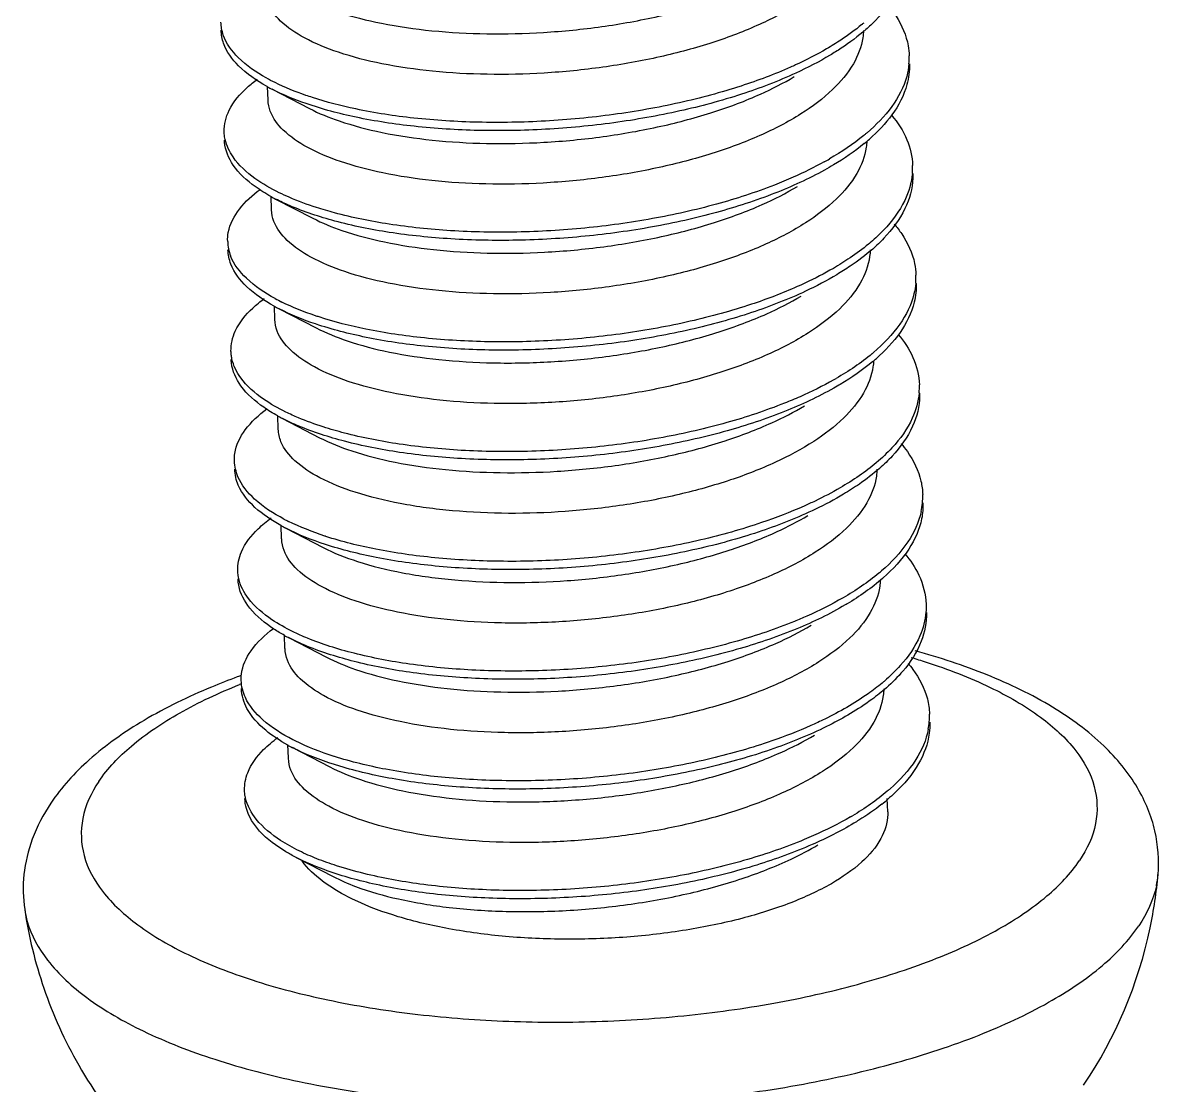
# Model space of a CAD drawing. Header units: millimetres. Extents: x 1860 to 2188, y -393 to -149.
# Drawn here: x 1987.602 to 1991.407, y -385.204 to -381.647 of the extents above; entities that cross this region are included whole.
import ezdxf

# ---------------------------------------------------------------- set-up
doc = ezdxf.new("R2010")
doc.units = ezdxf.units.MM
doc.layers.add('3_ALL_AXES', color=7, linetype='Continuous')

msp = doc.modelspace()

# ---------------------------------------------------------------- linework, layer by layer
at = {"color": 7, "linetype": 'Continuous'}
for p, q in [((1988.4373, -381.8695), (1988.5617, -381.9338)), ((1988.4486, -382.2368), (1988.5731, -382.3011)), ((1988.46, -382.6042), (1988.5845, -382.6684)), ((1988.4714, -382.9715), (1988.5958, -383.0358)), ((1988.4827, -383.3388), (1988.6072, -383.4031)), ((1988.4941, -383.7062), (1988.6185, -383.7705)), ((1988.5054, -384.0735), (1988.6299, -384.1378)), ((1988.6454, -384.103), (1988.6441, -384.1026)), ((1988.5168, -384.4409), (1988.6413, -384.5052))]:
    msp.add_line(p, q, dxfattribs=at)
for centre, radius, start, end in [((1989.9902, -381.1479), 0.6573, 309.8098, 310.6454), ((1990.3297, -381.7635), 0.2398, 355.029, 1.5475), ((1988.746, -381.2718), 0.6727, 241.1795, 242.6828), ((1989.9687, -381.4748), 0.7094, 309.2943, 309.6583), ((1989.9916, -381.5289), 0.675, 309.2749, 311.2868), ((1989.9844, -381.4937), 0.6848, 309.6561, 310.4125), ((1989.7413, -381.1308), 1.1224, 298.9944, 300.0086), ((1990.3623, -382.132), 0.2187, 354.9971, 2.0125), ((1988.7397, -381.6728), 0.6347, 241.0634, 242.7065), ((1988.4401, -382.3732), 0.1522, 182.224, 200.8463), ((1990.0143, -381.8841), 0.6553, 309.7847, 310.6531), ((1990.3517, -382.4985), 0.2405, 355.0973, 1.6106), ((1988.7784, -381.9585), 0.6957, 241.5147, 243.6309), ((1988.7698, -382.0038), 0.6756, 241.1855, 242.7007), ((1989.9986, -382.2186), 0.6978, 309.8343, 310.0216), ((1990.0047, -382.2259), 0.6883, 310.021, 310.3639), ((1990.0186, -382.2688), 0.6682, 310.0129, 311.3218), ((1989.768, -381.8728), 1.114, 299.5204, 300.0083), ((1990.3854, -382.8664), 0.2183, 354.9331, 1.9262), ((1988.7635, -382.4056), 0.6369, 241.0625, 242.6933), ((1990.3755, -383.2335), 0.2394, 347.949, 1.7008), ((1988.7941, -382.7351), 0.6793, 241.135, 242.7171), ((1988.808, -382.6792), 0.7113, 242.1977, 243.6144), ((1990.0278, -382.9615), 0.6873, 309.8519, 310.3853), ((1990.0338, -382.9685), 0.6781, 310.3856, 310.7638), ((1990.0468, -383.0104), 0.6593, 311.157, 311.4011), ((1988.7896, -383.1342), 0.6438, 241.0746, 242.6749), ((1990.0605, -383.3539), 0.6545, 309.7293, 310.6383), ((1990.4007, -383.9685), 0.2369, 349.4002, 1.8029), ((1988.7993, -383.5027), 0.6421, 241.1069, 242.7598), ((1988.8378, -383.3994), 0.7274, 242.8678, 243.608), ((1990.0533, -383.7266), 0.6839, 308.4144, 310.5674), ((1989.8288, -383.3698), 1.0824, 300.2176, 300.5929)]:
    msp.add_arc(centre, radius, start, end, dxfattribs=at)
for points, start_tangent, end_tangent in [([(1990.3713, -381.4169), (1990.303, -381.5019), (1990.2003, -381.5816), (1990.0689, -381.6522), (1989.9127, -381.7124), (1989.7359, -381.7607), (1989.5438, -381.7956), (1989.3472, -381.8152), (1989.1568, -381.8194), (1988.9738, -381.809), (1988.8042, -381.7839), (1988.6586, -381.7456), (1988.5448, -381.6972), (1988.465, -381.641), (1988.4201, -381.5778), (1988.4121, -381.5378)], (-0.500578, -0.865692), (-0.036739, 0.999325)), ([(1990.559, -381.4172), (1990.5587, -381.4383), (1990.5298, -381.5403), (1990.4565, -381.6394), (1990.4245, -381.6696)], (0.035122, -0.999383), (-0.751465, -0.659773)), ([(1988.5504, -381.5664), (1988.6578, -381.6108), (1988.8028, -381.6485), (1988.972, -381.6733), (1989.1552, -381.6836), (1989.3459, -381.6791), (1989.5401, -381.6596), (1989.7311, -381.625), (1989.9078, -381.5767), (1990.0647, -381.5163), (1990.1733, -381.4598)], (0.888445, -0.458983), (0.858197, 0.513321)), ([(1990.4971, -381.5862), (1990.5257, -381.6245), (1990.5661, -381.7241), (1990.5694, -381.757)], (0.646834, -0.762631), (0.027339, -0.999626)), ([(1988.2734, -381.6881), (1988.2654, -381.6444)], (-0.327292, 0.944923), (-0.03449, 0.999405)), ([(1990.411, -381.6529), (1990.341, -381.7046), (1990.2932, -381.7342)], (-0.768149, -0.640271), (-0.864419, -0.502772)), ([(1988.4217, -381.8612), (1988.4179, -381.8591), (1988.3245, -381.7908), (1988.2743, -381.7156), (1988.2662, -381.672)], (-0.876077, 0.482172), (-0.03449, 0.999405)), ([(1988.4469, -381.8472), (1988.4171, -381.8315), (1988.3237, -381.7632), (1988.2734, -381.6881)], (-0.895959, 0.444137), (-0.327292, 0.944923)), ([(1990.4245, -381.6696), (1990.3418, -381.7322), (1990.3048, -381.7554)], (-0.751465, -0.659773), (-0.858364, -0.513041)), ([(1990.4164, -381.6724), (1990.4142, -381.697), (1990.3826, -381.7842)], (-0.027272, -0.999628), (-0.500578, -0.865692)), ([(1990.2932, -381.7342), (1990.1894, -381.7878), (1990.1724, -381.7955)], (-0.864419, -0.502772), (-0.913637, -0.40653)), ([(1990.3048, -381.7554), (1990.1903, -381.8153), (1990.0079, -381.8861), (1989.8019, -381.9421), (1989.5805, -381.9816), (1989.3524, -382.0034), (1989.1267, -382.0073), (1988.9123, -381.9935), (1988.7178, -381.963), (1988.5508, -381.9174), (1988.4373, -381.8695)], (-0.858364, -0.513041), (-0.888425, 0.459022)), ([(1990.3826, -381.7842), (1990.3134, -381.8702), (1990.2073, -381.9518), (1990.0696, -382.0243), (1989.9094, -382.0844), (1989.7326, -382.1313), (1989.5417, -382.1647), (1989.3444, -382.1833), (1989.1522, -382.1865), (1988.9711, -382.1749), (1988.8073, -382.1495), (1988.6661, -382.1116), (1988.5538, -382.0632), (1988.4743, -382.0063), (1988.4308, -381.9432), (1988.4234, -381.9051)], (-0.500578, -0.865692), (-0.03551, 0.999369)), ([(1990.1724, -381.7955), (1990.0071, -381.8585), (1989.8011, -381.9145), (1989.5797, -381.954), (1989.3516, -381.9759), (1989.1259, -381.9798), (1988.9115, -381.9659), (1988.7169, -381.9354), (1988.5717, -381.8971)], (-0.913637, -0.40653), (-0.951093, 0.308904)), ([(1990.5686, -381.7843), (1990.5612, -381.8262), (1990.5112, -381.9273), (1990.4284, -382.0151)], (-0.08637, -0.996263), (-0.761363, -0.648325)), ([(1990.5703, -381.7846), (1990.5621, -381.8538), (1990.512, -381.9548), (1990.4369, -382.0361)], (0.027339, -0.999626), (-0.751182, -0.660095)), ([(1988.2764, -382.0118), (1988.293, -381.9398), (1988.3542, -381.8628), (1988.3873, -381.8358)], (-0.024134, 0.999709), (0.803157, 0.595768)), ([(1988.5717, -381.8971), (1988.5499, -381.8898), (1988.4469, -381.8472)], (-0.951093, 0.308904), (-0.895959, 0.444137)), ([(1988.5617, -381.9338), (1988.661, -381.9754), (1988.805, -382.014), (1988.973, -382.0396), (1989.1546, -382.0507), (1989.3466, -382.047), (1989.5452, -382.0278), (1989.7387, -381.9931), (1989.916, -381.9451), (1990.0721, -381.8854), (1990.1847, -381.8271)], (0.888203, -0.459452), (0.85821, 0.513299)), ([(1990.5109, -381.9565), (1990.5617, -382.0382), (1990.5809, -382.1243)], (0.640732, -0.767764), (0.03465, -0.9994)), ([(1988.2797, -382.0378), (1988.2767, -382.0187), (1988.2764, -382.0118)], (-0.224501, 0.974474), (-0.024134, 0.999709)), ([(1988.4326, -382.2283), (1988.3802, -382.1954), (1988.3067, -382.1234), (1988.2776, -382.0462), (1988.2772, -382.0393)], (-0.875057, 0.48402), (-0.024134, 0.999709)), ([(1988.4605, -382.2157), (1988.3793, -382.1678), (1988.3059, -382.0959), (1988.2797, -382.0378)], (-0.897872, 0.440256), (-0.224501, 0.974474)), ([(1990.418, -382.0238), (1990.3026, -382.1027)], (-0.773895, -0.633314), (-0.865897, -0.500223)), ([(1990.4276, -382.043), (1990.4257, -382.0637), (1990.394, -382.1516)], (-0.043027, -0.999074), (-0.500578, -0.865692)), ([(1990.4188, -382.0514), (1990.3161, -382.1228)], (-0.773895, -0.633314), (-0.858839, -0.512245)), ([(1990.3161, -382.1228), (1990.2861, -382.14), (1990.1193, -382.2176), (1989.9248, -382.2817), (1989.7105, -382.3301), (1989.4849, -382.3614), (1989.2568, -382.3748), (1989.0353, -382.3703), (1988.8292, -382.3485), (1988.6467, -382.3106), (1988.495, -382.2587), (1988.4486, -382.2368)], (-0.858839, -0.512245), (-0.888576, 0.458729)), ([(1990.2853, -382.1124), (1990.1817, -382.1638)], (-0.874615, -0.484818), (-0.914382, -0.404852)), ([(1990.394, -382.1516), (1990.3257, -382.2367), (1990.2228, -382.3165), (1990.0911, -382.3871), (1989.935, -382.4472), (1989.7581, -382.4955), (1989.5656, -382.5304), (1989.3686, -382.5499), (1989.1778, -382.5541), (1988.9949, -382.5435), (1988.8256, -382.5183), (1988.6802, -382.4799), (1988.5667, -382.4314), (1988.4873, -382.3753), (1988.4428, -382.3122), (1988.4348, -382.2725)], (-0.500578, -0.865692), (-0.036668, 0.999327)), ([(1990.5802, -382.1511), (1990.5546, -382.2414), (1990.4839, -382.3408), (1990.4412, -382.3813)], (-0.086859, -0.996221), (-0.75864, -0.65151)), ([(1990.5817, -382.1519), (1990.5817, -382.1669), (1990.5555, -382.269), (1990.4847, -382.3684), (1990.4474, -382.4042)], (0.03465, -0.9994), (-0.75139, -0.659858)), ([(1988.5731, -382.3011), (1988.6707, -382.3422), (1988.8128, -382.3806), (1988.9771, -382.4062), (1989.1567, -382.4178), (1989.3487, -382.4149), (1989.5471, -382.3964), (1989.7404, -382.3626), (1989.9177, -382.3155), (1990.0774, -382.2555), (1990.196, -382.1945)], (0.888194, -0.459469), (0.858234, 0.513259)), ([(1990.1817, -382.1638), (1990.1184, -382.1901), (1989.924, -382.2542), (1989.7097, -382.3026), (1989.484, -382.3339), (1989.2559, -382.3473), (1989.0344, -382.3428), (1988.8284, -382.3209), (1988.6459, -382.2831), (1988.5854, -382.2653)], (-0.914382, -0.404852), (-0.951957, 0.306233)), ([(1988.288, -382.3791), (1988.2901, -382.3489), (1988.3277, -382.2705), (1988.3967, -382.2045)], (-0.037731, 0.999288), (0.802692, 0.596394)), ([(1988.5854, -382.2653), (1988.4942, -382.2312), (1988.4605, -382.2157)], (-0.951957, 0.306233), (-0.897872, 0.440256)), ([(1990.5198, -382.3208), (1990.5446, -382.3535), (1990.5877, -382.4528), (1990.5921, -382.4917)], (0.646561, -0.762862), (0.028305, -0.999599)), ([(1990.4336, -382.3877), (1990.3715, -382.434), (1990.3157, -382.469)], (-0.768426, -0.639939), (-0.864576, -0.502502)), ([(1988.4442, -382.5958), (1988.3516, -382.5297), (1988.2987, -382.4549), (1988.2889, -382.4066)], (-0.876146, 0.482047), (-0.037731, 0.999288)), ([(1988.4466, -382.57), (1988.3508, -382.5022), (1988.2979, -382.4273)], (-0.878825, 0.477144), (-0.356402, 0.934333)), ([(1990.4474, -382.4042), (1990.3724, -382.4616), (1990.3275, -382.4901)], (-0.75139, -0.659858), (-0.858383, -0.51301)), ([(1990.4391, -382.4067), (1990.4372, -382.4298), (1990.4053, -382.5189)], (-0.025105, -0.999685), (-0.500578, -0.865692)), ([(1990.3275, -382.4901), (1990.2229, -382.5454), (1990.0422, -382.6169), (1989.8373, -382.6739), (1989.6166, -382.7144), (1989.3887, -382.7373), (1989.1626, -382.7423), (1988.9473, -382.7295), (1988.7513, -382.6999), (1988.5825, -382.6552), (1988.46, -382.6042)], (-0.858383, -0.51301), (-0.888532, 0.458815)), ([(1990.3157, -382.469), (1990.222, -382.5178), (1990.195, -382.5302)], (-0.864576, -0.502502), (-0.913663, -0.406472)), ([(1990.4053, -382.5189), (1990.3369, -382.6042), (1990.232, -382.6852), (1990.0955, -382.7576), (1989.9357, -382.818), (1989.7586, -382.8653), (1989.5691, -382.8988), (1989.3727, -382.9177), (1989.1803, -382.9213), (1988.9983, -382.91), (1988.8328, -382.8848), (1988.6915, -382.8472), (1988.5786, -382.799), (1988.4982, -382.7421), (1988.4538, -382.6787), (1988.4461, -382.6398)], (-0.500578, -0.865692), (-0.035714, 0.999362)), ([(1990.195, -382.5302), (1990.0413, -382.5894), (1989.8365, -382.6463), (1989.6157, -382.6868), (1989.3878, -382.7098), (1989.1617, -382.7147), (1988.9464, -382.7019), (1988.7505, -382.6723), (1988.5941, -382.6317)], (-0.913663, -0.406472), (-0.951085, 0.30893)), ([(1990.5913, -382.519), (1990.5855, -382.5548), (1990.5381, -382.6561), (1990.4505, -382.7503)], (-0.085318, -0.996354), (-0.761939, -0.647649)), ([(1990.593, -382.5192), (1990.5864, -382.5824), (1990.539, -382.6836), (1990.4598, -382.7706)], (0.028305, -0.999599), (-0.750912, -0.660402)), ([(1988.2991, -382.7464), (1988.3135, -382.6791), (1988.3721, -382.6019), (1988.4104, -382.5702)], (-0.021316, 0.999773), (0.803733, 0.59499)), ([(1988.5941, -382.6317), (1988.5816, -382.6276), (1988.4694, -382.5818)], (-0.951085, 0.30893), (-0.895845, 0.444367)), ([(1988.5845, -382.6684), (1988.6876, -382.7114), (1988.8293, -382.749), (1988.9952, -382.7742), (1989.1777, -382.7854), (1989.3704, -382.7817), (1989.5666, -382.7626), (1989.7562, -382.729), (1989.9336, -382.6814), (1990.0933, -382.6208), (1990.2074, -382.5618)], (0.888348, -0.45917), (0.858199, 0.513317)), ([(1990.5331, -382.6905), (1990.5818, -382.767), (1990.6036, -382.859)], (0.642545, -0.766248), (0.03358, -0.999436)), ([(1988.3023, -382.7724), (1988.2999, -382.758), (1988.2991, -382.7464)], (-0.221666, 0.975123), (-0.021316, 0.999773)), ([(1990.4456, -382.7545), (1990.3251, -382.8375)], (-0.767899, -0.640571), (-0.865941, -0.500147)), ([(1988.4554, -382.963), (1988.4086, -382.9341), (1988.3326, -382.8625), (1988.3008, -382.7856), (1988.3, -382.774)], (-0.875056, 0.484022), (-0.021316, 0.999773)), ([(1988.4829, -382.9502), (1988.4077, -382.9065), (1988.3317, -382.835), (1988.3023, -382.7724)], (-0.897587, 0.440837), (-0.221666, 0.975123)), ([(1990.4482, -382.7805), (1990.3388, -382.8574)], (-0.765801, -0.643077), (-0.858839, -0.512245)), ([(1990.4503, -382.7792), (1990.4484, -382.7985), (1990.4167, -382.8863)], (-0.04988, -0.998755), (-0.500578, -0.865692)), ([(1990.3169, -382.8422), (1990.2041, -382.8986)], (-0.870168, -0.492756), (-0.914495, -0.404598)), ([(1990.3388, -382.8574), (1990.3177, -382.8697), (1990.1527, -382.9481), (1989.9597, -383.013), (1989.7463, -383.0624), (1989.5211, -383.0947), (1989.2929, -383.1092), (1989.0708, -383.1058), (1988.8636, -383.0849), (1988.6795, -383.0479), (1988.5258, -382.9968), (1988.4714, -382.9715)], (-0.858839, -0.512245), (-0.888476, 0.458923)), ([(1990.4167, -382.8863), (1990.3503, -382.9696), (1990.2501, -383.0482), (1990.1218, -383.1182), (1989.9712, -383.1774), (1989.7999, -383.2258), (1989.6122, -383.2616), (1989.4179, -383.2829), (1989.2283, -383.2891)], (-0.500578, -0.865692), (-0.999985, 0.005545)), ([(1990.6029, -382.8857), (1990.5801, -382.9701), (1990.512, -383.0698), (1990.402, -383.1634), (1990.3382, -383.2038)], (-0.087396, -0.996174), (-0.864753, -0.502197)), ([(1990.2041, -382.8986), (1990.1519, -382.9205), (1989.9588, -382.9855), (1989.7455, -383.0349), (1989.5202, -383.0672), (1989.292, -383.0817), (1989.0699, -383.0782), (1988.8627, -383.0573), (1988.6786, -383.0204), (1988.6078, -382.9999)], (-0.914495, -0.404598), (-0.951808, 0.306694)), ([(1990.6045, -382.8866), (1990.6046, -382.8956), (1990.581, -382.9977), (1990.5128, -383.0973), (1990.4702, -383.1388)], (0.03358, -0.999436), (-0.751375, -0.659876)), ([(1988.3107, -383.1138), (1988.312, -383.0883), (1988.3469, -383.0097), (1988.4189, -382.9397)], (-0.040227, 0.999191), (0.801808, 0.597582)), ([(1988.6078, -382.9999), (1988.5249, -382.9693), (1988.4829, -382.9502)], (-0.951808, 0.306694), (-0.897587, 0.440837)), ([(1988.5958, -383.0358), (1988.7034, -383.0802), (1988.8482, -383.1179), (1989.0173, -383.1427), (1989.2005, -383.1529), (1989.3914, -383.1484), (1989.5854, -383.129), (1989.7762, -383.0944), (1989.953, -383.0462), (1990.1101, -382.9857), (1990.2188, -382.9292)], (0.888453, -0.458967), (0.858195, 0.513324)), ([(1989.2283, -383.2891), (1989.0408, -383.2804), (1988.8659, -383.2564), (1988.7149, -383.2185), (1988.5963, -383.1697), (1988.5134, -383.1131), (1988.4665, -383.0493), (1988.4575, -383.0072)], (-0.999985, 0.005545), (-0.038447, 0.999261)), ([(1990.5426, -383.0556), (1990.5634, -383.0825), (1990.6091, -383.1815), (1990.6148, -383.2264)], (0.646178, -0.763187), (0.029545, -0.999563)), ([(1988.3225, -383.1666), (1988.3107, -383.1138)], (-0.384846, 0.922981), (-0.040227, 0.999191)), ([(1988.4662, -383.33), (1988.3795, -383.2692), (1988.3237, -383.1949), (1988.3115, -383.1413)], (-0.875535, 0.483156), (-0.040527, 0.999178)), ([(1990.4702, -383.1388), (1990.4028, -383.191), (1990.3502, -383.2248)], (-0.751375, -0.659876), (-0.858422, -0.512944)), ([(1990.4618, -383.1413), (1990.4599, -383.1645), (1990.4281, -383.2536)], (-0.024382, -0.999703), (-0.500578, -0.865692)), ([(1988.4763, -383.3084), (1988.378, -383.2411), (1988.3225, -383.1666)], (-0.884513, 0.466516), (-0.384846, 0.922981)), ([(1990.3502, -383.2248), (1990.2554, -383.2754), (1990.0763, -383.3478), (1989.8727, -383.4056), (1989.6527, -383.4471), (1989.4249, -383.4712), (1989.1984, -383.4772)], (-0.858422, -0.512944), (-0.99991, 0.013387)), ([(1990.3382, -383.2038), (1990.2545, -383.2479), (1990.2175, -383.265)], (-0.864753, -0.502197), (-0.913708, -0.406371)), ([(1990.4281, -383.2536), (1990.3597, -383.3388), (1990.2553, -383.4195), (1990.1191, -383.4919), (1989.9594, -383.5524), (1989.7823, -383.5998), (1989.5931, -383.6333), (1989.397, -383.6523), (1989.2046, -383.656), (1989.0223, -383.6448), (1988.8564, -383.6197), (1988.715, -383.5822), (1988.602, -383.5341), (1988.5212, -383.4772), (1988.4766, -383.4136), (1988.4688, -383.3745)], (-0.500578, -0.865692), (-0.035825, 0.999358)), ([(1990.2175, -383.265), (1990.0755, -383.3202), (1989.8719, -383.3781), (1989.6518, -383.4196), (1989.4241, -383.4436), (1989.1976, -383.4496)], (-0.913708, -0.406371), (-0.99991, 0.013387)), ([(1990.6157, -383.2539), (1990.6113, -383.3072), (1990.5683, -383.4085), (1990.4828, -383.505)], (0.030402, -0.999538), (-0.750095, -0.66133)), ([(1988.3219, -383.4811), (1988.3342, -383.4185), (1988.3901, -383.341), (1988.4337, -383.3045)], (-0.02001, 0.9998), (0.804753, 0.59361)), ([(1989.2355, -383.5205), (1989.4248, -383.5143), (1989.6188, -383.4931), (1989.8064, -383.4574), (1989.9776, -383.4091), (1990.1281, -383.35), (1990.2301, -383.2965)], (0.999985, -0.005545), (0.858172, 0.513362)), ([(1990.6096, -383.2835), (1990.5649, -383.3849), (1990.4766, -383.4821)], (-0.209404, -0.977829), (-0.757404, -0.652947)), ([(1989.1984, -383.4772), (1988.9826, -383.4654), (1988.7856, -383.4369), (1988.6151, -383.3931), (1988.4827, -383.3388)], (-0.99991, 0.013387), (-0.888692, 0.458504)), ([(1988.6166, -383.3664), (1988.6135, -383.3653), (1988.4919, -383.3164)], (-0.951107, 0.308861), (-0.895776, 0.444505)), ([(1989.1976, -383.4496), (1988.9814, -383.4378), (1988.7841, -383.4092), (1988.6166, -383.3664)], (-0.99991, 0.013387), (-0.951107, 0.308861)), ([(1988.6072, -383.4031), (1988.7226, -383.4502), (1988.8736, -383.488), (1989.0483, -383.5119), (1989.2355, -383.5205)], (0.888522, -0.458835), (0.999985, -0.005545)), ([(1990.555, -383.4243), (1990.6018, -383.4958), (1990.6263, -383.5937)], (0.644913, -0.764256), (0.031915, -0.999491)), ([(1988.325, -383.5071), (1988.3232, -383.4974), (1988.3219, -383.4811)], (-0.218396, 0.97586), (-0.02001, 0.9998)), ([(1990.4683, -383.4892), (1990.3483, -383.5718)], (-0.767695, -0.640815), (-0.865565, -0.500796)), ([(1988.4782, -383.6977), (1988.4431, -383.6767), (1988.3621, -383.6062), (1988.3249, -383.5298), (1988.3228, -383.5087)], (-0.87517, 0.483815), (-0.020287, 0.999794)), ([(1988.5053, -383.6847), (1988.4363, -383.6452), (1988.3577, -383.5741), (1988.325, -383.5071)], (-0.897299, 0.441423), (-0.218396, 0.97586)), ([(1990.4807, -383.5068), (1990.3616, -383.5921)], (-0.752907, -0.658127), (-0.858742, -0.512409)), ([(1990.473, -383.5127), (1990.4711, -383.5331), (1990.4394, -383.621)], (-0.044447, -0.999012), (-0.500578, -0.865692)), ([(1990.3616, -383.5921), (1990.3554, -383.5958), (1990.1939, -383.6752), (1990.0038, -383.7416), (1989.7926, -383.7926), (1989.5685, -383.8268), (1989.3406, -383.8432), (1989.1177, -383.8417), (1988.9088, -383.8228), (1988.7219, -383.7876), (1988.5646, -383.7381), (1988.4941, -383.7062)], (-0.858742, -0.512409), (-0.88834, 0.459185)), ([(1990.3483, -383.5718), (1990.2266, -383.6333)], (-0.865565, -0.500796), (-0.914598, -0.404364)), ([(1990.6263, -383.5937), (1990.6264, -383.5966), (1990.6256, -383.6205)], (0.031915, -0.999491), (-0.088595, -0.996068)), ([(1990.4394, -383.621), (1990.3709, -383.7062), (1990.267, -383.7866), (1990.1336, -383.8578), (1989.9775, -383.9175), (1989.8, -383.9657), (1989.6063, -384.0004), (1989.4075, -384.0197), (1989.2152, -384.0233), (1989.0335, -384.0122), (1988.8655, -383.9865), (1988.7215, -383.9479), (1988.6092, -383.8992), (1988.5311, -383.843), (1988.4879, -383.7807), (1988.4802, -383.7419)], (-0.500578, -0.865692), (-0.036351, 0.999339)), ([(1990.2266, -383.6333), (1990.1852, -383.6509), (1989.9936, -383.7167), (1989.7812, -383.7671), (1989.5564, -383.8005), (1989.3282, -383.816), (1989.1054, -383.8136), (1988.8971, -383.7937), (1988.7114, -383.7577), (1988.6302, -383.7344)], (-0.914598, -0.404364), (-0.95166, 0.307153)), ([(1990.6256, -383.6205), (1990.6055, -383.6988), (1990.5399, -383.7987), (1990.4867, -383.8506)], (-0.088595, -0.996068), (-0.758802, -0.651321)), ([(1990.6272, -383.6213), (1990.6101, -383.7172), (1990.5486, -383.8172), (1990.4931, -383.8733)], (0.028948, -0.999581), (-0.751469, -0.659768)), ([(1988.3333, -383.8485), (1988.3341, -383.8276), (1988.3663, -383.749), (1988.441, -383.6748)], (-0.041659, 0.999132), (0.800692, 0.599076)), ([(1988.6302, -383.7344), (1988.5558, -383.7074), (1988.5053, -383.6847)], (-0.95166, 0.307153), (-0.897299, 0.441423)), ([(1988.6185, -383.7705), (1988.7159, -383.8115), (1988.8581, -383.8499), (1989.0226, -383.8755), (1989.2021, -383.8872), (1989.394, -383.8843), (1989.5925, -383.8658), (1989.786, -383.8319), (1989.9635, -383.7847), (1990.1231, -383.7247), (1990.2415, -383.6639)], (0.888188, -0.459481), (0.858232, 0.513262)), ([(1990.5659, -383.791), (1990.582, -383.8115), (1990.6304, -383.9102), (1990.6375, -383.9611)], (0.64425, -0.764815), (0.030926, -0.999522)), ([(1988.3472, -383.9058), (1988.3333, -383.8485)], (-0.412572, 0.910925), (-0.041659, 0.999132)), ([(1990.4788, -383.8573), (1990.4323, -383.8928), (1990.3607, -383.9386)], (-0.769039, -0.639202), (-0.864943, -0.50187)), ([(1990.4931, -383.8733), (1990.4449, -383.9119), (1990.3729, -383.9595)], (-0.751469, -0.659768), (-0.858591, -0.512661)), ([(1988.4891, -384.0648), (1988.4154, -384.0154), (1988.3525, -383.9421), (1988.3341, -383.876)], (-0.875388, 0.48342), (-0.040498, 0.99918)), ([(1988.5061, -384.0468), (1988.4054, -383.98), (1988.3472, -383.9058)], (-0.889944, 0.45607), (-0.412572, 0.910925)), ([(1990.4845, -383.8763), (1990.4826, -383.8994), (1990.4508, -383.9883)], (-0.02605, -0.999661), (-0.500578, -0.865692)), ([(1990.3607, -383.9386), (1990.2869, -383.9779), (1990.24, -383.9998)], (-0.864943, -0.50187), (-0.913771, -0.40623)), ([(1990.4508, -383.9883), (1990.3827, -384.0732), (1990.2796, -384.1532), (1990.1447, -384.2253), (1989.9858, -384.2859), (1989.8088, -384.3336), (1989.6196, -384.3675), (1989.4249, -384.3867), (1989.2327, -384.3908), (1989.0499, -384.38), (1988.8825, -384.355), (1988.7401, -384.3177), (1988.6268, -384.2699), (1988.5453, -384.2131), (1988.4997, -384.1493), (1988.4916, -384.1091)], (-0.500578, -0.865692), (-0.036459, 0.999335)), ([(1990.3729, -383.9595), (1990.3031, -383.9978), (1990.1288, -384.0721), (1989.9289, -384.1322), (1989.7112, -384.1764), (1989.4844, -384.2032), (1989.2575, -384.2121), (1989.0394, -384.2032), (1988.8388, -384.1773), (1988.6635, -384.1359), (1988.5205, -384.0811), (1988.5054, -384.0735)], (-0.858591, -0.512661), (-0.888969, 0.457968)), ([(1990.6384, -383.9886), (1990.6368, -384.0252), (1990.6011, -384.1268), (1990.5215, -384.225), (1990.4981, -384.2461)], (0.033919, -0.999425), (-0.759483, -0.650527)), ([(1990.24, -383.9998), (1990.1095, -384.051), (1989.9072, -384.1098), (1989.6879, -384.1523), (1989.4603, -384.1774), (1989.2335, -384.1844), (1989.0165, -384.1737), (1988.8178, -384.146), (1988.6454, -384.103)], (-0.913771, -0.40623), (-0.952799, 0.303603)), ([(1990.6336, -384.0121), (1990.5915, -384.1136), (1990.5057, -384.2112), (1990.4963, -384.2193)], (-0.184812, -0.982774), (-0.760915, -0.648852)), ([(1988.3447, -384.2158), (1988.355, -384.1578), (1988.4083, -384.0802), (1988.4555, -384.0398)], (-0.020171, 0.999797), (0.803713, 0.595017)), ([(1988.6441, -384.1026), (1988.5145, -384.051)], (-0.952466, 0.304646), (-0.895761, 0.444535)), ([(1988.6299, -384.1378), (1988.7326, -384.1806), (1988.8743, -384.2183), (1989.0399, -384.2435), (1989.2223, -384.2547), (1989.415, -384.2511), (1989.6114, -384.2321), (1989.8011, -384.1985), (1989.9785, -384.151), (1990.1382, -384.0904), (1990.2528, -384.0312)], (0.888338, -0.459191), (0.858202, 0.513313)), ([(1988.3478, -384.2418), (1988.3467, -384.2367), (1988.3447, -384.2158)], (-0.215122, 0.976587), (-0.020171, 0.999797)), ([(1988.5168, -384.4409), (1988.483, -384.4221), (1988.3951, -384.3528), (1988.3506, -384.2772), (1988.3457, -384.2434)], (-0.888303, 0.459257), (-0.026809, 0.999641)), ([(1988.5277, -384.4193), (1988.465, -384.3838), (1988.3839, -384.3132), (1988.3478, -384.2418)], (-0.897019, 0.441991), (-0.215122, 0.976587)), ([(1990.4963, -384.2193), (1990.3797, -384.3015)], (-0.760915, -0.648852), (-0.860802, -0.50894)), ([(1990.4977, -384.2882), (1990.4978, -384.2969), (1990.4748, -384.3778), (1990.411, -384.4562), (1990.309, -384.5289), (1990.173, -384.5928), (1990.0088, -384.6453), (1989.8232, -384.6841), (1989.624, -384.7076), (1989.4196, -384.7148), (1989.2184, -384.7055), (1989.0289, -384.68), (1988.8591, -384.6394), (1988.716, -384.5854), (1988.6243, -384.5336)], (0.035931, -0.999354), (-0.824506, 0.565853)), ([(1990.4783, -384.2625), (1990.4013, -384.3164), (1990.3843, -384.3268)], (-0.783385, -0.621537), (-0.85844, -0.512915)), ([(1990.3843, -384.3268), (1990.2451, -384.3978), (1990.0592, -384.4664), (1989.8508, -384.5201), (1989.6283, -384.5571), (1989.4003, -384.5764), (1989.176, -384.5778), (1988.9642, -384.5617), (1988.7733, -384.5291), (1988.6107, -384.4818), (1988.5168, -384.4409)], (-0.85844, -0.512915), (-0.888303, 0.459257)), ([(1990.3735, -384.3051), (1990.2491, -384.3681)], (-0.864117, -0.503291), (-0.914688, -0.404161)), ([(1990.2491, -384.3681), (1990.2184, -384.3813), (1990.0283, -384.4479), (1989.8169, -384.4992), (1989.5926, -384.5337), (1989.3643, -384.5503), (1989.141, -384.5489), (1988.9316, -384.5301), (1988.7444, -384.4949), (1988.6526, -384.469)], (-0.914688, -0.404161), (-0.951519, 0.30759)), ([(1988.6413, -384.5051), (1988.7161, -384.5381), (1988.8596, -384.58), (1989.03, -384.6085), (1989.2199, -384.6217), (1989.4215, -384.6187), (1989.6262, -384.599), (1989.8253, -384.5629), (1990.0105, -384.5115), (1990.174, -384.4465), (1990.2642, -384.3986)], (0.887981, -0.45988), (0.858101, 0.513481)), ([(1988.6526, -384.469), (1988.5867, -384.4454), (1988.5277, -384.4193)], (-0.951519, 0.30759), (-0.897019, 0.441991)), ([(1988.6243, -384.5336), (1988.6057, -384.5202), (1988.5369, -384.4524)], (-0.824506, 0.565853), (-0.589161, 0.808015))]:
    msp.add_spline(points, degree=3, dxfattribs=dict(at, start_tangent=start_tangent, end_tangent=end_tangent))
at = {"layer": '3_ALL_AXES', "color": 7, "linetype": 'Continuous'}
for p, q in [((1988.4231, -381.9052), (1988.4217, -381.8611)), ((1988.4345, -382.2725), (1988.4331, -382.2274)), ((1988.4458, -382.6399), (1988.4444, -382.5954)), ((1988.4572, -383.0072), (1988.4558, -382.9622)), ((1988.4685, -383.3746), (1988.4671, -383.3283)), ((1988.4799, -383.7419), (1988.4785, -383.6972)), ((1988.3325, -383.8323), (1988.328, -383.834)), ((1988.4913, -384.1092), (1988.4898, -384.0635)), ((1990.4977, -384.2882), (1990.4964, -384.2442))]:
    msp.add_line(p, q, dxfattribs=at)
for centre, radius, start, end in [((1989.166, -386.1286), 2.4429, 110.0626, 110.2579), ((1989.11, -385.8138), 2.1023, 111.6763, 111.8481), ((1989.9238, -384.3713), 1.4843, 348.1362, 355.0889), ((1991.1012, -384.4742), 0.3023, 348.2538, 355.4311), ((1987.9099, -384.5726), 0.3043, 188.1248, 195.9105), ((1989.9067, -384.3663), 1.5021, 326.115, 348.0854)]:
    msp.add_arc(centre, radius, start, end, dxfattribs=at)
for points, start_tangent, end_tangent in [([(1991.4026, -384.4983), (1991.3922, -384.3525), (1991.3338, -384.2081), (1991.2212, -384.0677), (1991.0498, -383.9383), (1990.8304, -383.8299), (1990.5901, -383.7494)], (0.085468, 0.996341), (-0.963989, 0.265944)), ([(1990.5761, -383.7714), (1990.626, -383.7869), (1990.8407, -383.8718), (1991.0096, -383.9718), (1991.1271, -384.0837), (1991.1891, -384.2036), (1991.1935, -384.3274), (1991.1401, -384.451)], (0.958389, -0.285465), (-0.556621, -0.830766)), ([(1988.3202, -383.8368), (1988.2339, -383.8706), (1988.0084, -383.9821), (1987.8242, -384.1146), (1987.6958, -384.2596)], (-0.938143, -0.346249), (-0.556621, -0.830766)), ([(1987.8563, -384.1872), (1987.9655, -384.0682), (1988.127, -383.9576), (1988.3276, -383.8624)], (0.556621, 0.830766), (0.928173, 0.37215)), ([(1987.8563, -384.1872), (1987.803, -384.3108), (1987.8074, -384.4346), (1987.8694, -384.5545), (1987.9868, -384.6664), (1988.1558, -384.7665), (1988.3704, -384.8513), (1988.6234, -384.918), (1988.9063, -384.9643), (1989.2093, -384.9887), (1989.5221, -384.9902), (1989.8341, -384.9689), (1990.1347, -384.9254), (1990.4136, -384.8613), (1990.6613, -384.7788), (1990.8695, -384.6806), (1991.0309, -384.5701), (1991.1401, -384.451)], (-0.556621, -0.830766), (0.556621, 0.830766)), ([(1987.6958, -384.2596), (1987.6339, -384.3798), (1987.606, -384.4984), (1987.6085, -384.6156)], (-0.556621, -0.830766), (0.146858, -0.989158)), ([(1991.3971, -384.5358), (1991.3384, -384.6697)], (-0.203592, -0.979056), (-0.556621, -0.830766)), ([(1987.6085, -384.6156), (1987.6726, -384.8787), (1987.7892, -385.1364), (1987.9698, -385.3886), (1988.1983, -385.6008), (1988.4418, -385.7549), (1988.6876, -385.8609), (1988.8653, -385.9142)], (0.146858, -0.989158), (0.969624, -0.244601)), ([(1987.6173, -384.656), (1987.6853, -384.7853), (1987.8164, -384.9103), (1988.0051, -385.022), (1988.2448, -385.1168), (1988.5275, -385.1913), (1988.8434, -385.243), (1989.1818, -385.2702), (1989.5312, -385.2719), (1989.8797, -385.2481), (1990.2154, -385.1996), (1990.5269, -385.128), (1990.8036, -385.0358), (1991.0361, -384.9261), (1991.2164, -384.8027), (1991.3384, -384.6697)], (0.274147, -0.961688), (0.556621, 0.830766))]:
    msp.add_spline(points, degree=3, dxfattribs=dict(at, start_tangent=start_tangent, end_tangent=end_tangent))

doc.saveas('drawing.dxf')
